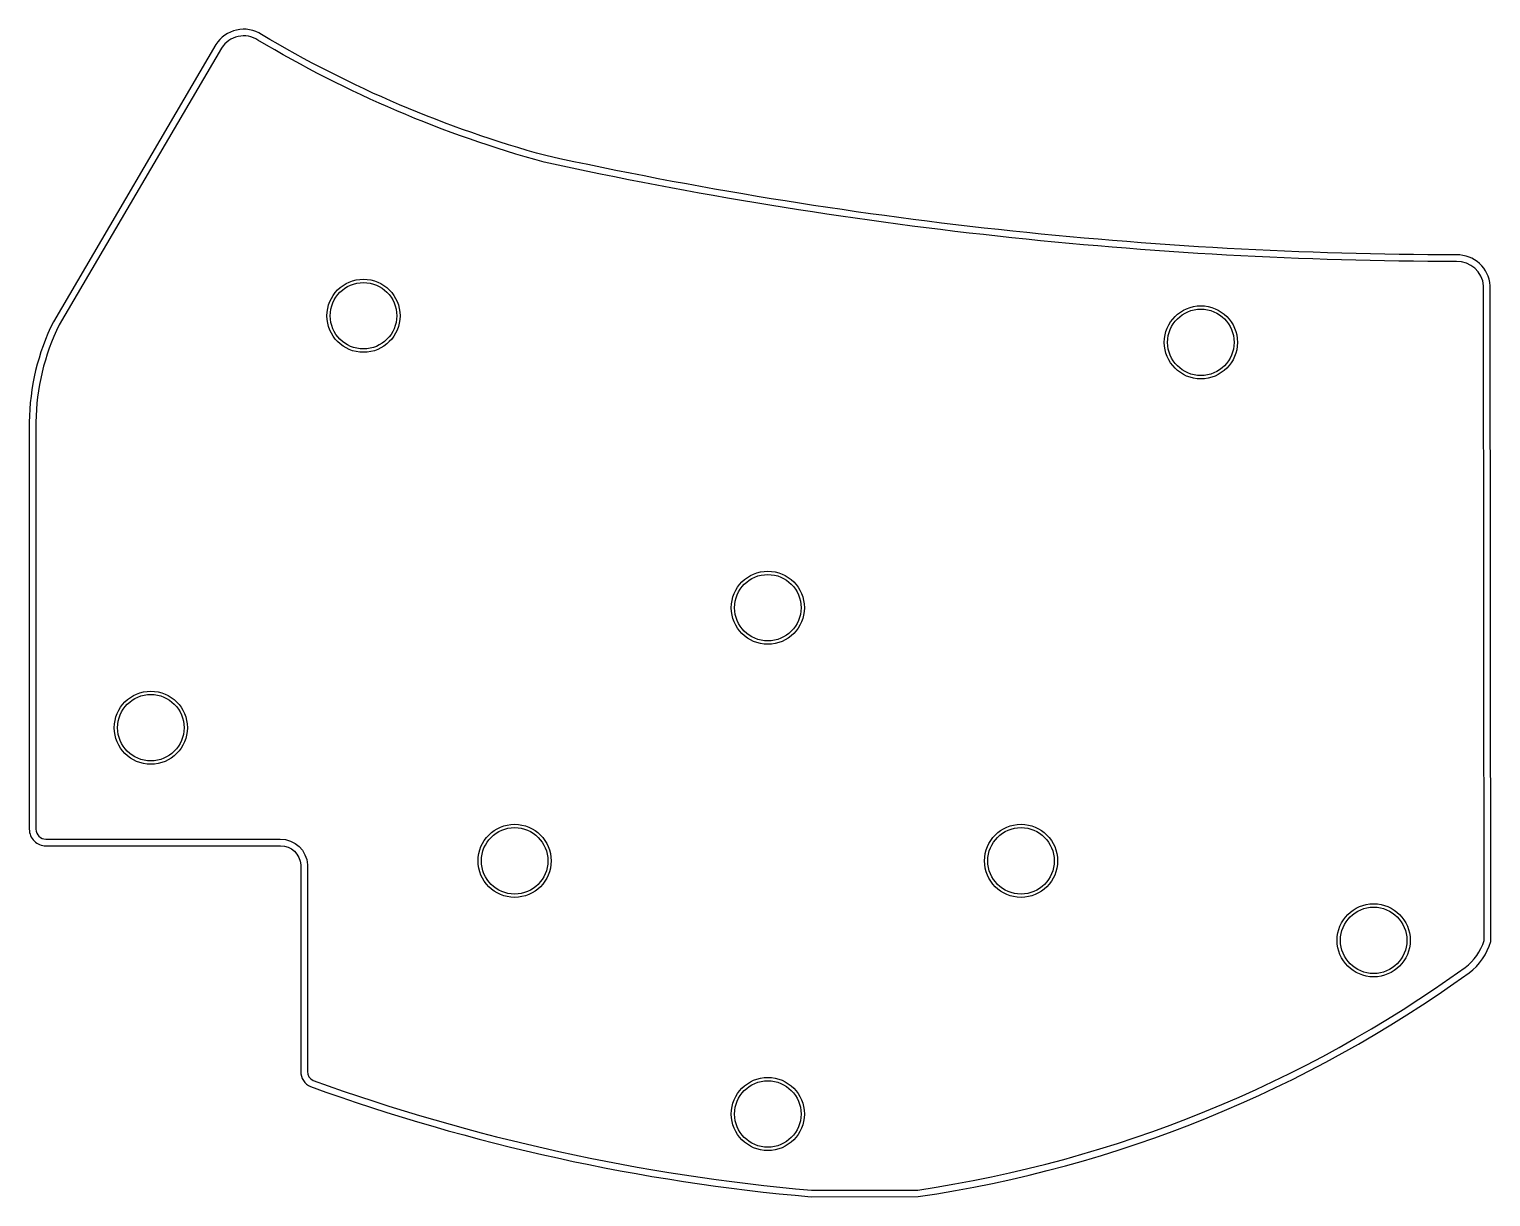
# Model space of a CAD drawing. Header units: millimetres. Extents: x -63 to 47, y -42 to 46.
import ezdxf

# ---------------------------------------------------------------- set-up
doc = ezdxf.new("R2010")
doc.units = ezdxf.units.MM
doc.layers.get('0').update_dxf_attribs({"linetype": 'CONTINUOUS'})

msp = doc.modelspace()

# ---------------------------------------------------------------- linework, layer by layer
for points in [[(-49.1, 44.41), (-61.33, 23.55, 0.113947), (-63.14, 15.99), (-63.15, 9.85), (-63.14, 2.48), (-63.14, -14.64, 0.414223), (-61.89, -15.89), (-44.25, -15.89, -0.408303), (-42.72, -17.33), (-42.72, -32.86, 0.297572), (-41.98, -34.01, 0.064985), (-4.31, -42.3), (3.74, -42.29, 0.12037), (45.18, -25.44, 0.160314), (46.81, -23.1), (46.77, 26.26, 0.402809), (44.23, 28.58, -0.05342), (-24.29, 36.05, -0.068068), (-45.67, 45.17, 0.417469)], [(46.31, -23.02), (46.27, 26.25, 0.401548), (44.23, 28.08, -0.053436), (-24.41, 35.56, -0.068131), (-45.94, 44.75, 0.417545), (-48.67, 44.15), (-60.89, 23.31, 0.113667), (-62.64, 15.99), (-62.65, 9.85), (-62.64, 2.48), (-62.64, -14.64, 0.41421), (-61.89, -15.39), (-44.26, -15.39, -0.409099), (-42.22, -17.32), (-42.22, -32.86, 0.292242), (-41.79, -33.54, 0.064916), (-4.29, -41.8), (3.7, -41.79, 0.120258), (44.88, -25.04, 0.155533)]]:
    msp.add_lwpolyline(points, format="xyb", close=True)
for centre, radius in [((-38, 24), 2.75), ((-38, 24), 2.5), ((25, 22), 2.75), ((25, 22), 2.5), ((-7.58, 2.03), 2.75), ((-7.58, 2.03), 2.5), ((-54, -7), 2.75), ((-54, -7), 2.5), ((-26.63, -17.02), 2.75), ((11.47, -17.02), 2.75), ((-26.63, -17.02), 2.5), ((11.47, -17.02), 2.5), ((38, -23), 2.75), ((38, -23), 2.5), ((-7.58, -36.07), 2.75), ((-7.58, -36.07), 2.5)]:
    msp.add_circle(centre, radius)

doc.saveas('drawing.dxf')
